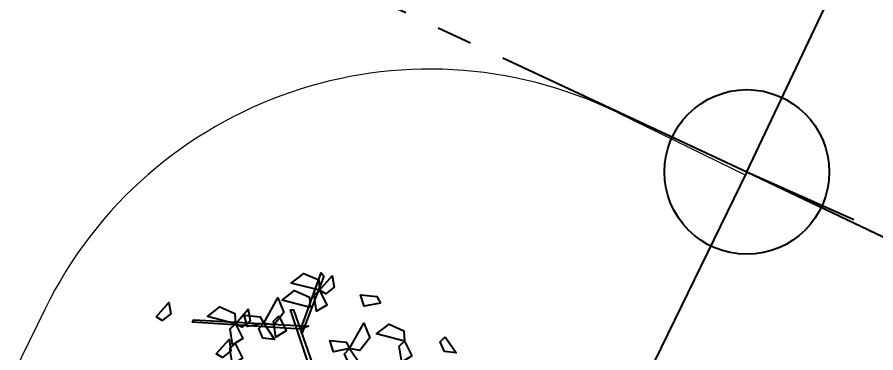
# Model space of a CAD drawing. Header units: inches. Extents: x -1366 to 1207, y -585 to 2554.
# Drawn here: x 415.263 to 418.271, y 2037.157 to 2038.333 of the extents above; entities that cross this region are included whole.
import ezdxf

# ---------------------------------------------------------------- set-up
doc = ezdxf.new("R2010")
doc.units = ezdxf.units.IN
doc.header["$MEASUREMENT"] = 0
doc.header["$PDSIZE"] = 0.05
doc.linetypes.add('HOTWR', pattern=[1.625, 1, -0.125, 0.125, -0.125, 0.125, -0.125])
doc.layers.get('0').update_dxf_attribs({"linetype": 'CONTINUOUS'})
doc.layers.get('DEFPOINTS').update_dxf_attribs({"linetype": 'CONTINUOUS'})
for name, color, linetype in [('A-PLNT', 84, 'CONTINUOUS'), ('DIM', 7, 'CONTINUOUS'), ('Layout', 6, 'HOTWR')]:
    doc.layers.add(name, color=color, linetype=linetype)
doc.layers.add('Road', color=1, linetype='CONTINUOUS', lineweight=15)
doc.styles.add('style10', font='THSarabun.ttf')
doc.dimstyles.new('C-CC100', dxfattribs={"dimtxt": 0.225, "dimasz": 0.15, "dimexe": 0.25, "dimexo": 0, "dimgap": 0.09, "dimtad": 1, "dimtih": 1, "dimtoh": 1, "dimzin": 0, "dimdsep": 46, "dimtxsty": 'style10', "dimblk1": 'B-2', "dimblk2": 'B-2', "dimsah": 1, "dimcen": 0.09, "dimdle": 0.18, "dimclrd": 1, "dimclre": 7, "dimclrt": 2, "dimadec": 0, "dimazin": 0, "dimtfac": 1, "dimtix": 1, "dimtmove": 2, "dimatfit": 3, "dimldrblk": 'B-2', "dimfxl": 1, "dimtolj": 1, "dimtzin": 0, "dimarcsym": 0})

# ---------------------------------------------------------------- blocks, each defined once
blk = doc.blocks.new('TREE_P36')
at = {"color": 72, "linetype": 'Continuous'}
for points in [[(0.1052, 0.545, -0.8291), (0.0527, 0.5583, -0.8397), (0.0762, 0.5763, -0.8443), (0.1039, 0.5641, -0.8367)], [(0.1052, 0.545, -0.8291), (0.1291, 0.572, -0.8551), (0.1326, 0.5506, -0.8533), (0.1169, 0.5383, -0.8374)], [(0.0012, 0.483, -0.9026), (0.0275, 0.5303, -0.9132), (0.0389, 0.5031, -0.9178), (0.0201, 0.4794, -0.9102)], [(0.088, 0.5128, -0.6596), (0.0355, 0.5261, -0.6702), (0.0589, 0.5441, -0.6748), (0.0866, 0.5319, -0.6672)], [(0.1052, 0.545, -0.8816), (0.1188, 0.5171, -0.8923), (0.0999, 0.5054, -0.8542), (0.0953, 0.5355, -0.8601)], [(0.219, 0.5207, -0.6491), (0.1886, 0.5148, -0.6598), (0.1821, 0.5361, -0.6218), (0.2124, 0.5328, -0.6276)], [(-0.2, 0.4949, -0.4873), (-0.1761, 0.522, -0.5133), (-0.1726, 0.5005, -0.5114), (-0.1883, 0.4883, -0.4956)], [(-0.0517, 0.4822, -0.8291), (-0.1041, 0.4956, -0.8397), (-0.0807, 0.5136, -0.8443), (-0.053, 0.5014, -0.8367)], [(-0.0517, 0.4822, -0.8291), (-0.0278, 0.5093, -0.8551), (-0.0243, 0.4878, -0.8533), (-0.04, 0.4755, -0.8374)], [(0.0012, 0.483, -1.0391), (-0.0293, 0.477, -1.0498), (-0.0357, 0.4983, -1.0117), (-0.0055, 0.495, -1.0176)], [(-0.0517, 0.4822, -0.8291), (-0.0381, 0.4543, -0.8398), (-0.057, 0.4426, -0.8017), (-0.0616, 0.4727, -0.8076)], [(0.0012, 0.483, -0.9551), (0.0212, 0.453, -0.9811), (-0.0004, 0.4551, -0.9793), (-0.0083, 0.4734, -0.9634)], [(0.0294, 0.4968, -0.7646), (0.0429, 0.4689, -0.7753), (0.024, 0.4572, -0.7373), (0.0194, 0.4873, -0.7431)], [(0.1616, 0.4357, -0.9551), (0.188, 0.483, -0.9657), (0.1994, 0.4557, -0.9703), (0.1805, 0.4321, -0.9627)], [(0.2642, 0.4499, -0.6596), (0.2118, 0.4632, -0.6702), (0.2352, 0.4812, -0.6748), (0.2629, 0.469, -0.6672)], [(-0.0876, 0.4259, -0.5888), (-0.0637, 0.453, -0.6148), (-0.0603, 0.4315, -0.6129), (-0.0759, 0.4193, -0.5971)], [(0.1616, 0.4357, -0.9551), (0.1312, 0.4297, -0.9658), (0.1247, 0.451, -0.9277), (0.155, 0.4477, -0.9336)], [(0.2642, 0.4499, -0.6071), (0.2778, 0.422, -0.6178), (0.2589, 0.4103, -0.5798), (0.2543, 0.4404, -0.5856)], [(0.3404, 0.458, -0.8381), (0.3605, 0.428, -0.8642), (0.3388, 0.4301, -0.8623), (0.3309, 0.4484, -0.8465)], [(-0.0521, 0.4455, -0.6623), (-0.0385, 0.4176, -0.673), (-0.0575, 0.4059, -0.6349), (-0.0621, 0.436, -0.6407)], [(0.1616, 0.4357, -0.9551), (0.1817, 0.4057, -0.9811), (0.1601, 0.4078, -0.9793), (0.1522, 0.4261, -0.9634)]]:
    blk.add_3dface(points, dxfattribs=at)
at = {"color": 34, "linetype": 'Continuous'}
for points in [[(0.0702, 0.4719, -0.644), (0.1086, 0.5771, -0.4863), (0.1137, 0.571, -0.4953), (0.0727, 0.4659, -0.6531)], [(0.1001, 0.3607, -0.8108), (0.0514, 0.5082, -0.5896), (0.0565, 0.5082, -0.5896), (0.1112, 0.3529, -0.8226)], [(0.0702, 0.4719, -0.644), (-0.1318, 0.4852, -0.539), (-0.1295, 0.4892, -0.5356), (0.0847, 0.4778, -0.6439)]]:
    blk.add_3dface(points, dxfattribs=at)
blk = doc.blocks.new('B-2')
at = {"layer": 'DIM', "color": 2}
blk.add_line((0, 1), (0, -1), dxfattribs=at)
at = {"layer": 'DIM'}
blk.add_line((-1, 0), (1, 0), dxfattribs=at)
at = {"layer": 'DIM', "color": 2}
blk.add_circle((0, 0), 0.325, dxfattribs=at)
blk = doc.blocks.new('*D793')
at = {"layer": 'DEFPOINTS', "color": 0, "transparency": 16777216}
for p in [(417.8187, 2037.7907), (399.3538, 1999.9812), (402.4217, 1998.5217)]:
    blk.add_point(p, dxfattribs=at)
at = {"layer": 'DIM', "color": 7, "lineweight": -2, "transparency": 16777216}
for p, q in [((417.8187, 2037.7907), (420.7229, 2036.409)), ((399.3538, 1999.9812), (402.6474, 1998.4143))]:
    blk.add_line(p, q, dxfattribs=at)
at = {"layer": 'DIM', "color": 1, "lineweight": -2, "transparency": 16777216}
for p, q in [((420.175, 2035.8392), (411.6251, 2017.8673)), ((402.7439, 1999.1989), (411.2937, 2017.1708))]:
    blk.add_line(p, q, dxfattribs=at)
at = {"layer": 'DIM', "color": 1, "lineweight": -2, "transparency": 16777216, "xscale": 0.75, "yscale": 0.75, "zscale": 0.75}
for p, rotation in [((420.4972, 2036.5164), 64.55784553991998), ((402.4217, 1998.5217), 244.55784553992)]:
    blk.add_blockref('B-2', p, dxfattribs=dict(at, rotation=rotation))
at = {"layer": 'DIM', "color": 2, "transparency": 16777216, "insert": (411.4594, 2017.519), "char_height": 0.5, "attachment_point": 5, "style": 'style10'}
blk.add_mtext('\\A1;42.08', dxfattribs=at)
blk = doc.blocks.new('*D796')
at = {"layer": 'DEFPOINTS', "color": 0, "transparency": 16777216}
for p in [(409.6034, 2041.631), (419.3672, 2041.0581), (417.8187, 2037.7907)]:
    blk.add_point(p, dxfattribs=at)
at = {"layer": 'DIM', "color": 7, "lineweight": -2, "transparency": 16777216}
for p, q in [((409.6034, 2041.631), (411.2794, 2045.1676)), ((417.8187, 2037.7907), (419.4742, 2041.2841))]:
    blk.add_line(p, q, dxfattribs=at)
at = {"layer": 'DIM', "color": 1, "lineweight": -2, "transparency": 16777216}
for p, q in [((411.8501, 2044.6205), (414.5705, 2043.3312)), ((418.6894, 2041.3793), (415.969, 2042.6685))]:
    blk.add_line(p, q, dxfattribs=at)
at = {"layer": 'DIM', "color": 1, "lineweight": -2, "transparency": 16777216, "xscale": 0.75, "yscale": 0.75, "zscale": 0.75}
for p, rotation in [((411.1723, 2044.9416), 154.6439764711202), ((419.3672, 2041.0581), 334.6439764711203)]:
    blk.add_blockref('B-2', p, dxfattribs=dict(at, rotation=rotation))
at = {"layer": 'DIM', "color": 2, "transparency": 16777216, "insert": (415.2697, 2042.9999), "char_height": 0.5, "attachment_point": 5, "style": 'style10'}
blk.add_mtext('\\A1;9.07', dxfattribs=at)

msp = doc.modelspace()

# ---------------------------------------------------------------- linework, layer by layer
at = {"layer": 'Layout'}
msp.add_lwpolyline([(388.8229, 2049.7993), (409.6034, 2041.631), (417.8187, 2037.7907), (399.3538, 1999.9812), (374.9876, 2007.7898)], close=True, dxfattribs=at)
msp.add_lwpolyline([(417.8187, 2037.7907), (418.194, 2037.6241)], dxfattribs=at)
at = {"layer": 'Layout', "color": 7, "linetype": 'Continuous'}
msp.add_circle((417.8187, 2037.7907), 0.2885, dxfattribs=at)
at = {"layer": 'Road'}
for p, q in [((417.3657, 2037.9987), (417.815, 2037.7792)), ((415.3596, 2037.3091), (404.2155, 2014.4901))]:
    msp.add_line(p, q, dxfattribs=at)
msp.add_arc((416.7074, 2036.6508), 1.5, 63.9706, 153.9706, dxfattribs=at)

# ---------------------------------------------------------------- block references
at = {"layer": 'A-PLNT', "xscale": 1.875, "yscale": 1.875, "zscale": 1.875}
msp.add_blockref('TREE_P36', (416.1243, 2036.3547, 3.1787), dxfattribs=at)

# ---------------------------------------------------------------- dimensions: what is measured, and where the dimension line sits
at = {"layer": 'DIM'}
for base, p1, p2, angle, picture, middle in [((419.3672, 2041.0581), (409.6034, 2041.631), (417.8187, 2037.7907), 154.644, '*D796', (415.2697, 2042.9999)), ((402.4217, 1998.5217), (417.8187, 2037.7907), (399.3538, 1999.9812), 64.5578, '*D793', (411.4594, 2017.519))]:
    dim = msp.add_linear_dim(base=base, p1=p1, p2=p2, angle=angle, dimstyle='C-CC100', override={"dimtxt": 0.5, "dimasz": 0.75}, dxfattribs=at)
    dim.commit()
    dim.dimension.update_dxf_attribs({"geometry": picture, "text_midpoint": middle})

doc.saveas('drawing.dxf')
